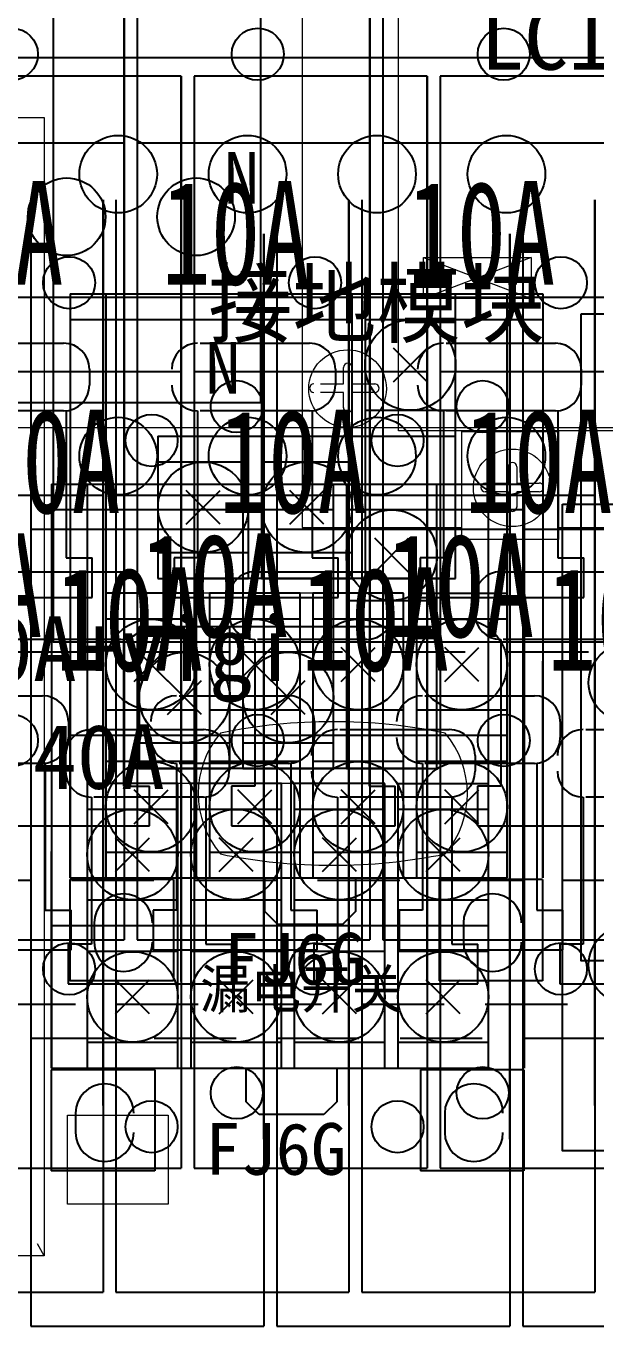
# Model space of a CAD drawing. Extents: x -21176 to 41123, y 80777 to 162275.
# Drawn here: x -17962.5 to -17918.4, y 81952.5 to 82053.1 of the extents above; entities that cross this region are included whole.
import ezdxf

# ---------------------------------------------------------------- set-up
doc = ezdxf.new("R2010")
doc.units = 0
doc.header["$MEASUREMENT"] = 0
doc.linetypes.add('HIDDEN', pattern=[9.525, 6.35, -3.175])
for name, color, linetype in [('DIM', 1, 'Continuous'), ('TEXT', 2, 'Continuous'), ('Z_OM_OUTLINE', 7, 'Continuous'), ('外形線', 7, 'Continuous')]:
    doc.layers.add(name, color=color, linetype=linetype)
doc.layers.add('標注', color=95, linetype='Continuous', lineweight=13)
doc.styles.add('ST', font='', dxfattribs={"width": 0.8, "height": 300})
doc.styles.get('ST').set_extended_font_data('SimSun')

msp = doc.modelspace()

# ---------------------------------------------------------------- linework, layer by layer
at = {"linetype": 'Continuous'}
for p, q in [((-17954.881, 81996.936), (-17954.881, 82066.936)), ((-17935.881, 81996.936), (-17935.881, 82066.936)), ((-17950.46, 81979.272), (-17950.46, 82049.272)), ((-17931.46, 81979.272), (-17931.46, 82049.272)), ((-17956.506, 81969.691), (-17956.506, 82039.691)), ((-17937.506, 81969.691), (-17937.506, 82039.691)), ((-17918.506, 81969.691), (-17918.506, 82039.691)), ((-17944.083, 81967.078), (-17944.083, 82037.078)), ((-17925.083, 81967.078), (-17925.083, 82037.078)), ((-17959.038, 82032.433), (-17959.038, 81987.285)), ((-17960.479, 82017.731), (-17960.479, 81972.583))]:
    msp.add_line(p, q, dxfattribs=at)
for p, q in [((-17954.881, 82066.936), (-17954.881, 82046.936)), ((-17935.881, 82066.936), (-17935.881, 82046.936)), ((-17950.46, 82049.272), (-17950.46, 82029.272)), ((-17931.46, 82049.272), (-17931.46, 82029.272)), ((-17954.881, 82039.436), (-17954.881, 82046.436)), ((-17954.881, 82039.436), (-17954.881, 82046.436)), ((-17935.881, 82039.436), (-17935.881, 82046.436)), ((-17935.881, 82039.436), (-17935.881, 82046.436)), ((-17956.506, 82039.691), (-17956.506, 82019.691)), ((-17937.506, 82039.691), (-17937.506, 82019.691)), ((-17918.506, 82039.691), (-17918.506, 82019.691)), ((-17944.083, 82037.078), (-17944.083, 82017.078)), ((-17925.083, 82037.078), (-17925.083, 82017.078)), ((-17959.038, 82032.433), (-17959.038, 81987.285)), ((-17959.038, 82032.433), (-17959.038, 81987.285)), ((-17959.038, 82032.433), (-17959.038, 81987.285)), ((-17922.538, 82032.433), (-17922.538, 81987.285)), ((-17922.538, 82032.433), (-17922.538, 81987.285)), ((-17950.46, 82021.772), (-17950.46, 82028.772)), ((-17950.46, 82021.772), (-17950.46, 82028.772)), ((-17931.46, 82021.772), (-17931.46, 82028.772)), ((-17931.46, 82021.772), (-17931.46, 82028.772)), ((-17956.506, 82012.191), (-17956.506, 82019.191)), ((-17956.506, 82012.191), (-17956.506, 82019.191)), ((-17937.506, 82012.191), (-17937.506, 82019.191)), ((-17937.506, 82012.191), (-17937.506, 82019.191)), ((-17918.506, 82012.191), (-17918.506, 82019.191)), ((-17918.506, 82012.191), (-17918.506, 82019.191)), ((-17960.479, 82017.731), (-17960.479, 81972.583)), ((-17960.479, 82017.731), (-17960.479, 81972.583)), ((-17960.479, 82017.731), (-17960.479, 81972.583)), ((-17923.979, 82017.731), (-17923.979, 81972.583)), ((-17923.979, 82017.731), (-17923.979, 81972.583)), ((-17944.083, 82009.578), (-17944.083, 82016.578)), ((-17944.083, 82009.578), (-17944.083, 82016.578)), ((-17925.083, 82009.578), (-17925.083, 82016.578)), ((-17925.083, 82009.578), (-17925.083, 82016.578)), ((-17951.006, 82012.029), (-17951.006, 82008.965)), ((-17932.006, 82012.029), (-17932.006, 82008.965)), ((-17970.006, 82008.965), (-17957.348, 82008.965)), ((-17951.006, 82008.965), (-17938.348, 82008.965)), ((-17932.006, 82008.965), (-17919.348, 82008.965)), ((-17959.038, 82004.035), (-17959.038, 81997.035)), ((-17959.038, 81987.285), (-17959.038, 82004.035)), ((-17959.038, 81987.285), (-17959.038, 82004.035)), ((-17954.881, 82004.436), (-17954.881, 81997.436)), ((-17935.881, 82004.436), (-17935.881, 81997.436)), ((-17922.538, 81987.285), (-17922.538, 82004.035)), ((-17922.538, 81987.285), (-17922.538, 82004.035)), ((-17954.881, 81997.436), (-17954.881, 81982.5)), ((-17935.881, 81997.436), (-17935.881, 81982.5)), ((-17946.585, 81994.366), (-17946.585, 81991.301)), ((-17927.585, 81994.366), (-17927.585, 81991.301)), ((-17965.585, 81991.301), (-17952.928, 81991.301)), ((-17946.585, 81991.301), (-17933.928, 81991.301)), ((-17927.585, 81991.301), (-17914.928, 81991.301)), ((-17960.479, 81989.333), (-17960.479, 81982.333)), ((-17960.479, 81972.583), (-17960.479, 81989.333)), ((-17960.479, 81972.583), (-17960.479, 81989.333)), ((-17923.979, 81972.583), (-17923.979, 81989.333)), ((-17923.979, 81972.583), (-17923.979, 81989.333)), ((-17950.46, 81986.772), (-17950.46, 81979.772)), ((-17931.46, 81986.772), (-17931.46, 81979.772)), ((-17952.631, 81984.784), (-17952.631, 81981.72)), ((-17933.631, 81984.784), (-17933.631, 81981.72)), ((-17971.631, 81981.72), (-17958.973, 81981.72)), ((-17959.208, 81982.171), (-17959.208, 81979.107)), ((-17952.631, 81981.72), (-17939.973, 81981.72)), ((-17940.208, 81982.171), (-17940.208, 81979.107)), ((-17933.631, 81981.72), (-17920.973, 81981.72)), ((-17921.208, 81982.171), (-17921.208, 81979.107)), ((-17950.46, 81979.772), (-17950.46, 81964.837)), ((-17931.46, 81979.772), (-17931.46, 81964.837)), ((-17959.208, 81979.107), (-17946.55, 81979.107)), ((-17940.208, 81979.107), (-17927.55, 81979.107)), ((-17921.208, 81979.107), (-17908.55, 81979.107)), ((-17956.506, 81977.191), (-17956.506, 81970.191)), ((-17937.506, 81977.191), (-17937.506, 81970.191)), ((-17918.506, 81977.191), (-17918.506, 81970.191)), ((-17944.083, 81974.578), (-17944.083, 81967.578)), ((-17925.083, 81974.578), (-17925.083, 81967.578)), ((-17956.506, 81970.191), (-17956.506, 81955.256)), ((-17937.506, 81970.191), (-17937.506, 81955.256)), ((-17918.506, 81970.191), (-17918.506, 81955.256)), ((-17944.083, 81967.578), (-17944.083, 81952.642)), ((-17925.083, 81967.578), (-17925.083, 81952.642))]:
    msp.add_line(p, q)
at = {"color": 0, "linetype": 'Continuous'}
for p, q in [((-17954.881, 82066.936), (-17954.881, 81996.936)), ((-17953.881, 82066.936), (-17953.881, 81982.5)), ((-17935.881, 82066.936), (-17935.881, 81996.936)), ((-17934.881, 82066.936), (-17934.881, 81982.5)), ((-17950.46, 82049.272), (-17968.46, 82049.272)), ((-17950.46, 82036.272), (-17950.46, 82049.272)), ((-17950.46, 82036.272), (-17950.46, 82049.272)), ((-17950.46, 82049.272), (-17950.46, 81979.272)), ((-17949.46, 82049.272), (-17949.46, 81964.837)), ((-17931.46, 82049.272), (-17949.46, 82049.272)), ((-17931.46, 82036.272), (-17931.46, 82049.272)), ((-17931.46, 82036.272), (-17931.46, 82049.272)), ((-17931.46, 82049.272), (-17931.46, 81979.272)), ((-17930.46, 82049.272), (-17930.46, 81964.837)), ((-17912.46, 82049.272), (-17930.46, 82049.272)), ((-17972.881, 82044.108), (-17954.881, 82044.108)), ((-17953.881, 82044.108), (-17935.881, 82044.108)), ((-17934.881, 82044.108), (-17916.881, 82044.108)), ((-17956.506, 82026.691), (-17956.506, 82039.691)), ((-17956.506, 82026.691), (-17956.506, 82039.691)), ((-17956.506, 82039.691), (-17956.506, 81969.691)), ((-17955.506, 82039.691), (-17955.506, 81955.256)), ((-17937.506, 82026.691), (-17937.506, 82039.691)), ((-17937.506, 82026.691), (-17937.506, 82039.691)), ((-17937.506, 82039.691), (-17937.506, 81969.691)), ((-17936.506, 82039.691), (-17936.506, 81955.256)), ((-17918.506, 82026.691), (-17918.506, 82039.691)), ((-17918.506, 82026.691), (-17918.506, 82039.691)), ((-17918.506, 82039.691), (-17918.506, 81969.691)), ((-17962.083, 82037.078), (-17962.083, 81952.642)), ((-17944.083, 82024.078), (-17944.083, 82037.078)), ((-17944.083, 82024.078), (-17944.083, 82037.078)), ((-17944.083, 82037.078), (-17944.083, 81967.078)), ((-17943.083, 82037.078), (-17943.083, 81952.642)), ((-17925.083, 82024.078), (-17925.083, 82037.078)), ((-17925.083, 82024.078), (-17925.083, 82037.078)), ((-17925.083, 82037.078), (-17925.083, 81967.078)), ((-17924.083, 82037.078), (-17924.083, 81952.642)), ((-17968.46, 82026.445), (-17950.46, 82026.445)), ((-17949.46, 82026.445), (-17931.46, 82026.445)), ((-17930.46, 82026.445), (-17912.46, 82026.445)), ((-17974.506, 82016.863), (-17956.506, 82016.863)), ((-17955.506, 82016.863), (-17937.506, 82016.863)), ((-17936.506, 82016.863), (-17918.506, 82016.863)), ((-17962.083, 82014.25), (-17944.083, 82014.25)), ((-17943.083, 82014.25), (-17925.083, 82014.25)), ((-17924.083, 82014.25), (-17906.083, 82014.25)), ((-17972.881, 81982.5), (-17954.881, 81982.5)), ((-17953.881, 81982.5), (-17935.881, 81982.5)), ((-17934.881, 81982.5), (-17916.881, 81982.5)), ((-17968.46, 81964.837), (-17950.46, 81964.837)), ((-17949.46, 81964.837), (-17931.46, 81964.837)), ((-17930.46, 81964.837), (-17912.46, 81964.837)), ((-17974.506, 81955.256), (-17956.506, 81955.256)), ((-17955.506, 81955.256), (-17937.506, 81955.256)), ((-17936.506, 81955.256), (-17918.506, 81955.256)), ((-17962.083, 81952.642), (-17944.083, 81952.642)), ((-17943.083, 81952.642), (-17925.083, 81952.642)), ((-17924.083, 81952.642), (-17906.083, 81952.642))]:
    msp.add_line(p, q, dxfattribs=at)
at = {"color": 0, "lineweight": -2}
for p, q in [((-17867.35, 82050.679), (-18014.35, 82050.679)), ((-17271.046, 82032.147), (-18201.046, 82032.147)), ((-17959.038, 82032.433), (-17922.538, 82032.433)), ((-17960.479, 82017.731), (-17923.979, 82017.731)), ((-17932.288, 82009.285), (-17925.288, 82009.285)), ((-17933.729, 81994.583), (-17926.729, 81994.583))]:
    msp.add_line(p, q, dxfattribs=at)
at = {"lineweight": 0}
for p, q in [((-17961.045, 82046.069), (-17961.045, 82002.069)), ((-17931.739, 82035.234), (-17923.435, 82032.074)), ((-17923.435, 82035.234), (-17931.739, 82032.074)), ((-17961.045, 81958.069), (-17961.579, 81958.996))]:
    msp.add_line(p, q, dxfattribs=at)
at = {"color": 0}
for p, q in [((-17968.006, 82028.613), (-17959.554, 82028.613)), ((-17949.006, 82028.613), (-17940.554, 82028.613)), ((-17930.006, 82028.613), (-17921.554, 82028.613)), ((-17957.554, 82026.613), (-17957.554, 82025.385)), ((-17938.554, 82026.613), (-17938.554, 82025.385)), ((-17919.554, 82026.613), (-17919.554, 82025.385)), ((-17959.554, 82023.385), (-17968.006, 82023.385)), ((-17959.359, 82023.385), (-17959.359, 82012.029)), ((-17949.201, 82023.385), (-17949.201, 82012.029)), ((-17940.554, 82023.385), (-17949.006, 82023.385)), ((-17940.359, 82023.385), (-17940.359, 82012.029)), ((-17930.201, 82023.385), (-17930.201, 82012.029)), ((-17921.554, 82023.385), (-17930.006, 82023.385)), ((-17921.359, 82023.385), (-17921.359, 82012.029)), ((-17959.359, 82012.029), (-17957.348, 82012.029)), ((-17949.201, 82012.029), (-17951.006, 82012.029)), ((-17940.359, 82012.029), (-17938.348, 82012.029)), ((-17930.201, 82012.029), (-17932.006, 82012.029)), ((-17921.359, 82012.029), (-17919.348, 82012.029)), ((-17963.585, 82010.949), (-17955.134, 82010.949)), ((-17944.585, 82010.949), (-17936.134, 82010.949)), ((-17925.585, 82010.949), (-17917.134, 82010.949)), ((-17953.134, 82008.949), (-17953.134, 82007.722)), ((-17934.134, 82008.949), (-17934.134, 82007.722)), ((-17955.134, 82005.722), (-17963.585, 82005.722)), ((-17954.939, 82005.722), (-17954.939, 81994.366)), ((-17944.781, 82005.722), (-17944.781, 81994.366)), ((-17936.134, 82005.722), (-17944.585, 82005.722)), ((-17935.939, 82005.722), (-17935.939, 81994.366)), ((-17925.781, 82005.722), (-17925.781, 81994.366)), ((-17917.134, 82005.722), (-17925.585, 82005.722)), ((-17969.631, 82001.368), (-17961.18, 82001.368)), ((-17950.631, 82001.368), (-17942.18, 82001.368)), ((-17931.631, 82001.368), (-17923.18, 82001.368)), ((-17959.18, 81999.368), (-17959.18, 81998.14)), ((-17957.208, 81998.755), (-17948.757, 81998.755)), ((-17940.18, 81999.368), (-17940.18, 81998.14)), ((-17938.208, 81998.755), (-17929.757, 81998.755)), ((-17921.18, 81999.368), (-17921.18, 81998.14)), ((-17919.208, 81998.755), (-17910.757, 81998.755)), ((-17946.757, 81996.755), (-17946.757, 81995.527)), ((-17927.757, 81996.755), (-17927.757, 81995.527)), ((-17961.18, 81996.14), (-17969.631, 81996.14)), ((-17960.984, 81996.14), (-17960.984, 81984.784)), ((-17950.826, 81996.14), (-17950.826, 81984.784)), ((-17942.18, 81996.14), (-17950.631, 81996.14)), ((-17941.984, 81996.14), (-17941.984, 81984.784)), ((-17931.826, 81996.14), (-17931.826, 81984.784)), ((-17923.18, 81996.14), (-17931.631, 81996.14)), ((-17922.984, 81996.14), (-17922.984, 81984.784)), ((-17954.939, 81994.366), (-17952.928, 81994.366)), ((-17944.781, 81994.366), (-17946.585, 81994.366)), ((-17935.939, 81994.366), (-17933.928, 81994.366)), ((-17925.781, 81994.366), (-17927.585, 81994.366)), ((-17957.403, 81993.527), (-17957.403, 81982.171)), ((-17948.757, 81993.527), (-17957.208, 81993.527)), ((-17948.561, 81993.527), (-17948.561, 81982.171)), ((-17938.403, 81993.527), (-17938.403, 81982.171)), ((-17929.757, 81993.527), (-17938.208, 81993.527)), ((-17929.561, 81993.527), (-17929.561, 81982.171)), ((-17919.403, 81993.527), (-17919.403, 81982.171)), ((-17910.757, 81993.527), (-17919.208, 81993.527)), ((-17960.984, 81984.784), (-17958.973, 81984.784)), ((-17950.826, 81984.784), (-17952.631, 81984.784)), ((-17941.984, 81984.784), (-17939.973, 81984.784)), ((-17931.826, 81984.784), (-17933.631, 81984.784)), ((-17922.984, 81984.784), (-17920.973, 81984.784)), ((-17957.403, 81982.171), (-17959.208, 81982.171)), ((-17948.561, 81982.171), (-17946.55, 81982.171)), ((-17938.403, 81982.171), (-17940.208, 81982.171)), ((-17929.561, 81982.171), (-17927.55, 81982.171)), ((-17919.403, 81982.171), (-17921.208, 81982.171))]:
    msp.add_line(p, q, dxfattribs=at)
at = {"color": 7, "linetype": 'Continuous'}
for p, q in [((-17930.012, 82010.433), (-17951.512, 82010.433)), ((-17931.453, 81995.731), (-17952.953, 81995.731))]:
    msp.add_line(p, q, dxfattribs=at)
at = {"linetype": 'HIDDEN'}
for p, q in [((-17972.881, 82004.763), (-17954.881, 82004.763)), ((-17953.881, 82004.763), (-17935.881, 82004.763)), ((-17934.881, 82004.763), (-17916.881, 82004.763)), ((-17968.46, 81987.099), (-17950.46, 81987.099)), ((-17949.46, 81987.099), (-17931.46, 81987.099)), ((-17930.46, 81987.099), (-17912.46, 81987.099)), ((-17974.506, 81977.518), (-17956.506, 81977.518)), ((-17955.506, 81977.518), (-17937.506, 81977.518)), ((-17936.506, 81977.518), (-17918.506, 81977.518)), ((-17962.083, 81974.905), (-17944.083, 81974.905)), ((-17943.083, 81974.905), (-17925.083, 81974.905)), ((-17924.083, 81974.905), (-17906.083, 81974.905))]:
    msp.add_line(p, q, dxfattribs=at)
at = {"lineweight": 0}
for points in [[(-17931.107, 82084.384), (-17941.121, 82084.384), (-17941.121, 82014.384), (-17928.788, 82014.384)], [(-17937.93, 82025.476), (-17937.93, 82026.739)], [(-17937.262, 82026.739), (-17937.258, 82026.739), (-17937.258, 82025.476)], [(-17939.699, 82025.476), (-17937.93, 82025.476)], [(-17937.258, 82025.476), (-17935.518, 82025.476), (-17935.518, 82025.472)], [(-17937.93, 82024.807), (-17939.699, 82024.808)], [(-17937.926, 82023.621), (-17937.93, 82023.621), (-17937.93, 82024.807)], [(-17935.518, 82024.804), (-17937.258, 82024.806)], [(-17937.258, 82024.806), (-17937.258, 82023.621)], [(-17925.211, 82017.81), (-17925.211, 82019.073)], [(-17924.543, 82019.073), (-17924.539, 82019.073), (-17924.539, 82017.81)], [(-17926.979, 82017.81), (-17925.211, 82017.81)], [(-17925.211, 82017.141), (-17926.979, 82017.142)], [(-17925.207, 82015.955), (-17925.211, 82015.955), (-17925.211, 82017.141)], [(-17924.539, 82017.81), (-17922.799, 82017.81), (-17922.799, 82017.806)], [(-17922.799, 82017.138), (-17924.539, 82017.14)], [(-17924.539, 82017.14), (-17924.539, 82015.955)], [(-17921.318, 82014.384), (-17914.313, 82014.384)]]:
    msp.add_lwpolyline(points, dxfattribs=at)
for points in [[(-17933.677, 82077.212), (-17889.672, 82077.212), (-17889.672, 82021.841), (-17933.677, 82021.841)], [(-17961.045, 82046.069), (-17961.045, 81958.069), (-18060.045, 81958.069), (-18060.045, 82046.069)], [(-17931.739, 82035.234), (-17923.435, 82035.234), (-17923.435, 82032.074), (-17931.739, 82032.074)], [(-17911.56, 82022.116), (-17911.56, 81934.116), (-18010.56, 81934.116), (-18010.56, 82022.116)], [(-17928.788, 82021.806), (-17921.318, 82021.806), (-17921.318, 82013.444), (-17928.788, 82013.444)], [(-17959.249, 81968.937), (-17951.476, 81968.937), (-17951.476, 81962.06), (-17959.249, 81962.06)]]:
    msp.add_lwpolyline(points, close=True, dxfattribs=at)
for points in [[(-18004.328, 82073.999), (-17944.328, 82073.999), (-17944.328, 82023.999), (-18004.328, 82023.999)], [(-17960.346, 82055.498), (-17900.346, 82055.498), (-17900.346, 82005.498), (-17960.346, 82005.498)], [(-17919.553, 82030.884), (-17859.553, 82030.884), (-17859.553, 81980.884), (-17919.553, 81980.884)], [(-17920.995, 82016.182), (-17860.995, 82016.182), (-17860.995, 81966.182), (-17920.995, 81966.182)]]:
    msp.add_lwpolyline(points, close=True)
at = {"color": 0, "linetype": 'Continuous'}
for centre in [(-17963.55, 82050.961), (-17944.55, 82050.961), (-17925.55, 82050.961), (-17959.13, 82033.298), (-17940.13, 82033.298), (-17921.13, 82033.298), (-17946.175, 82023.717), (-17927.175, 82023.717), (-17952.752, 82021.104), (-17933.752, 82021.104), (-17963.55, 81997.91), (-17944.55, 81997.91), (-17925.55, 81997.91), (-17959.13, 81980.246), (-17940.13, 81980.246), (-17921.13, 81980.246), (-17946.175, 81970.665), (-17927.175, 81970.665), (-17952.752, 81968.052), (-17933.752, 81968.052)]:
    msp.add_circle(centre, 2.01, dxfattribs=at)
for centre in [(-17955.337, 82041.689), (-17945.337, 82041.689), (-17935.337, 82041.689), (-17925.337, 82041.689), (-17959.318, 82038.393), (-17949.318, 82038.393), (-17955.337, 82019.891), (-17945.337, 82019.891), (-17935.337, 82019.891), (-17925.337, 82019.891), (-17915.985, 82002.373), (-17915.985, 81980.575)]:
    msp.add_circle(centre, 3)
at = {"lineweight": 0}
for centre in [(-17937.612, 82025.105), (-17924.893, 82017.439)]:
    msp.add_circle(centre, 3, dxfattribs=at)
at = {"color": 0}
for centre, start, end in [((-17959.554, 82026.613), 0, 90), ((-17949.201, 82026.613), 90, 180), ((-17940.554, 82026.613), 0, 90), ((-17930.201, 82026.613), 90, 180), ((-17921.554, 82026.613), 0, 90), ((-17959.554, 82025.385), 270, 0), ((-17949.201, 82025.385), 180, 270), ((-17940.554, 82025.385), 270, 0), ((-17930.201, 82025.385), 180, 270), ((-17921.554, 82025.385), 270, 0), ((-17955.134, 82008.949), 0, 90), ((-17944.781, 82008.949), 90, 180), ((-17936.134, 82008.949), 0, 90), ((-17925.781, 82008.949), 90, 180), ((-17955.134, 82007.722), 270, 0), ((-17944.781, 82007.722), 180, 270), ((-17936.134, 82007.722), 270, 0), ((-17925.781, 82007.722), 180, 270), ((-17961.18, 81999.368), 0, 90), ((-17950.826, 81999.368), 90, 180), ((-17942.18, 81999.368), 0, 90), ((-17931.826, 81999.368), 90, 180), ((-17923.18, 81999.368), 0, 90), ((-17957.403, 81996.755), 90, 180), ((-17948.757, 81996.755), 0, 90), ((-17938.403, 81996.755), 90, 180), ((-17929.757, 81996.755), 0, 90), ((-17919.403, 81996.755), 90, 180), ((-17961.18, 81998.14), 270, 0), ((-17950.826, 81998.14), 180, 270), ((-17942.18, 81998.14), 270, 0), ((-17931.826, 81998.14), 180, 270), ((-17923.18, 81998.14), 270, 0), ((-17957.403, 81995.527), 180, 270), ((-17948.757, 81995.527), 270, 0), ((-17938.403, 81995.527), 180, 270), ((-17929.757, 81995.527), 270, 0), ((-17919.403, 81995.527), 180, 270)]:
    msp.add_arc(centre, 2, start, end, dxfattribs=at)
at = {"lineweight": 0}
for centre, radius, start, end in [((-17937.596, 82026.739), 0.334, 0, 180), ((-17940.208, 82025.155), 0.334, 90, 270), ((-17935.518, 82025.138), 0.334, 269.89106, 90), ((-17937.612, 82025.105), 1.5, 257.76427, 257.93591), ((-17937.592, 82023.621), 0.334, 177.13099, 4.40977), ((-17937.612, 82025.105), 1.5, 283.60485, 283.64369), ((-17924.877, 82019.073), 0.334, 0, 180), ((-17926.979, 82017.476), 0.334, 90, 270), ((-17922.799, 82017.472), 0.334, 269.89106, 90), ((-17924.893, 82017.439), 1.5, 257.76427, 257.93591), ((-17924.873, 82015.955), 0.334, 177.13099, 4.40977), ((-17924.893, 82017.439), 1.5, 283.60485, 283.64369), ((-17938.754, 81955.804), 43.553, 78.49252, 101.50748), ((-17941.908, 81993.807), 7.244, 139.82169, 220.17831), ((-17935.601, 81993.807), 7.244, 319.82169, 40.17831), ((-17938.754, 82031.811), 43.553, 258.49252, 281.50748)]:
    msp.add_arc(centre, radius, start, end, dxfattribs=at)
at = {"layer": 'DIM', "color": 0}
for p, q in [((-17959.038, 82032.433), (-17959.038, 81987.285)), ((-17960.479, 82017.731), (-17960.479, 81972.583))]:
    msp.add_line(p, q, dxfattribs=at)
at = {"layer": 'TEXT', "linetype": 'Continuous'}
for p, q in [((-17954.881, 82066.936), (-17954.881, 81996.936)), ((-17935.881, 82066.936), (-17935.881, 81996.936)), ((-17950.46, 82049.272), (-17950.46, 81979.272)), ((-17931.46, 82049.272), (-17931.46, 81979.272)), ((-17956.506, 82039.691), (-17956.506, 81969.691)), ((-17937.506, 82039.691), (-17937.506, 81969.691)), ((-17918.506, 82039.691), (-17918.506, 81969.691)), ((-17944.083, 82037.078), (-17944.083, 81967.078)), ((-17925.083, 82037.078), (-17925.083, 81967.078)), ((-17959.038, 82032.433), (-17959.038, 81989.035)), ((-17960.479, 82017.731), (-17960.479, 81974.333)), ((-17957.348, 82008.965), (-17957.348, 82012.029)), ((-17938.348, 82008.965), (-17938.348, 82012.029)), ((-17919.348, 82008.965), (-17919.348, 82012.029)), ((-17952.928, 81991.301), (-17952.928, 81994.366)), ((-17933.928, 81991.301), (-17933.928, 81994.366)), ((-17958.973, 81981.72), (-17958.973, 81984.784)), ((-17939.973, 81981.72), (-17939.973, 81984.784)), ((-17920.973, 81981.72), (-17920.973, 81984.784)), ((-17946.55, 81979.107), (-17946.55, 81982.171)), ((-17927.55, 81979.107), (-17927.55, 81982.171))]:
    msp.add_line(p, q, dxfattribs=at)
at = {"layer": 'Z_OM_OUTLINE'}
for p, q in [((-17959.038, 82032.433), (-17959.038, 81987.285)), ((-17956.288, 82032.433), (-17956.288, 81987.285)), ((-17944.262, 82032.433), (-17944.262, 82010.433)), ((-17937.262, 82010.433), (-17937.262, 82032.433)), ((-17936.262, 82032.433), (-17936.262, 82010.433)), ((-17929.262, 82010.433), (-17929.262, 82032.433)), ((-17925.288, 81987.285), (-17925.288, 82032.433)), ((-17922.538, 82032.433), (-17922.538, 81987.285)), ((-17937.262, 82030.433), (-17959.038, 82030.433)), ((-17922.538, 82030.433), (-17936.262, 82030.433)), ((-17931.452, 82025.623), (-17934.073, 82028.244)), ((-17934.073, 82025.623), (-17931.452, 82028.244)), ((-17936.262, 82023.433), (-17929.262, 82023.433)), ((-17952.262, 82021.433), (-17929.262, 82021.433)), ((-17952.262, 82021.433), (-17952.262, 82010.433)), ((-17945.262, 82010.433), (-17945.262, 82021.433)), ((-17945.262, 82019.433), (-17952.262, 82019.433)), ((-17937.262, 82019.433), (-17944.262, 82019.433)), ((-17960.479, 82017.731), (-17960.479, 81972.583)), ((-17957.729, 82017.731), (-17957.729, 81972.583)), ((-17947.452, 82014.623), (-17950.073, 82017.244)), ((-17950.073, 82014.623), (-17947.452, 82017.244)), ((-17945.703, 82017.731), (-17945.703, 81995.731)), ((-17939.452, 82014.623), (-17942.073, 82017.244)), ((-17942.073, 82014.623), (-17939.452, 82017.244)), ((-17938.703, 81995.731), (-17938.703, 82017.731)), ((-17937.703, 82017.731), (-17937.703, 81995.731)), ((-17930.703, 81995.731), (-17930.703, 82017.731)), ((-17926.729, 81972.583), (-17926.729, 82017.731)), ((-17923.979, 82017.731), (-17923.979, 81972.583)), ((-17938.703, 82015.731), (-17960.479, 82015.731)), ((-17923.979, 82015.731), (-17937.703, 82015.731)), ((-17932.893, 82010.921), (-17935.514, 82013.542)), ((-17935.514, 82010.921), (-17932.893, 82013.542)), ((-17952.262, 82012.433), (-17945.262, 82012.433)), ((-17944.262, 82012.433), (-17937.262, 82012.433)), ((-17952.262, 82010.433), (-17945.262, 82010.433)), ((-17944.262, 82010.433), (-17937.262, 82010.433)), ((-17936.262, 82010.433), (-17929.262, 82010.433)), ((-17949.288, 82009.285), (-17956.288, 82009.285)), ((-17949.288, 81987.285), (-17949.288, 82009.285)), ((-17941.288, 82009.285), (-17948.288, 82009.285)), ((-17948.288, 82009.285), (-17948.288, 81987.285)), ((-17941.288, 81987.285), (-17941.288, 82009.285)), ((-17933.288, 82009.285), (-17940.288, 82009.285)), ((-17940.288, 82009.285), (-17940.288, 81987.285)), ((-17933.288, 81987.285), (-17933.288, 82009.285)), ((-17932.288, 82009.285), (-17932.288, 81987.285)), ((-17937.703, 82008.731), (-17930.703, 82008.731)), ((-17949.288, 82007.285), (-17956.288, 82007.285)), ((-17941.288, 82007.285), (-17948.288, 82007.285)), ((-17933.288, 82007.285), (-17940.288, 82007.285)), ((-17925.288, 82007.285), (-17932.288, 82007.285)), ((-17953.703, 82006.731), (-17930.703, 82006.731)), ((-17953.703, 82006.731), (-17953.703, 81995.731)), ((-17946.703, 81995.731), (-17946.703, 82006.731)), ((-17951.477, 82002.474), (-17954.098, 82005.095)), ((-17954.098, 82002.474), (-17951.477, 82005.095)), ((-17943.477, 82002.474), (-17946.098, 82005.095)), ((-17946.098, 82002.474), (-17943.477, 82005.095)), ((-17935.477, 82002.474), (-17938.098, 82005.095)), ((-17938.098, 82002.474), (-17935.477, 82005.095)), ((-17927.477, 82002.474), (-17930.098, 82005.095)), ((-17930.098, 82002.474), (-17927.477, 82005.095)), ((-17946.703, 82004.731), (-17953.703, 82004.731)), ((-17938.703, 82004.731), (-17945.703, 82004.731)), ((-17948.893, 81999.921), (-17951.514, 82002.542)), ((-17951.514, 81999.921), (-17948.893, 82002.542)), ((-17940.893, 81999.921), (-17943.514, 82002.542)), ((-17943.514, 81999.921), (-17940.893, 82002.542)), ((-17956.288, 82000.285), (-17949.288, 82000.285)), ((-17948.288, 82000.285), (-17941.288, 82000.285)), ((-17940.288, 82000.285), (-17933.288, 82000.285)), ((-17932.288, 82000.285), (-17925.288, 82000.285)), ((-17925.288, 81998.285), (-17959.038, 81998.285)), ((-17953.703, 81997.731), (-17946.703, 81997.731)), ((-17945.703, 81997.731), (-17938.703, 81997.731)), ((-17949.288, 81996.285), (-17956.288, 81996.285)), ((-17953.703, 81995.731), (-17946.703, 81995.731)), ((-17941.288, 81996.285), (-17948.288, 81996.285)), ((-17945.703, 81995.731), (-17938.703, 81995.731)), ((-17933.288, 81996.285), (-17940.288, 81996.285)), ((-17937.703, 81995.731), (-17930.703, 81995.731)), ((-17925.288, 81996.285), (-17932.288, 81996.285)), ((-17950.729, 81994.583), (-17957.729, 81994.583)), ((-17951.477, 81991.474), (-17954.098, 81994.095)), ((-17954.098, 81991.474), (-17951.477, 81994.095)), ((-17950.729, 81972.583), (-17950.729, 81994.583)), ((-17942.729, 81994.583), (-17949.729, 81994.583)), ((-17949.729, 81994.583), (-17949.729, 81972.583)), ((-17943.477, 81991.474), (-17946.098, 81994.095)), ((-17946.098, 81991.474), (-17943.477, 81994.095)), ((-17942.729, 81972.583), (-17942.729, 81994.583)), ((-17934.729, 81994.583), (-17941.729, 81994.583)), ((-17941.729, 81994.583), (-17941.729, 81972.583)), ((-17935.477, 81991.474), (-17938.098, 81994.095)), ((-17938.098, 81991.474), (-17935.477, 81994.095)), ((-17934.729, 81972.583), (-17934.729, 81994.583)), ((-17933.729, 81994.583), (-17933.729, 81972.583)), ((-17927.477, 81991.474), (-17930.098, 81994.095)), ((-17930.098, 81991.474), (-17927.477, 81994.095)), ((-17950.729, 81992.583), (-17957.729, 81992.583)), ((-17942.729, 81992.583), (-17949.729, 81992.583)), ((-17934.729, 81992.583), (-17941.729, 81992.583)), ((-17926.729, 81992.583), (-17933.729, 81992.583)), ((-17952.918, 81987.772), (-17955.539, 81990.393)), ((-17955.539, 81987.772), (-17952.918, 81990.393)), ((-17944.918, 81987.772), (-17947.539, 81990.393)), ((-17947.539, 81987.772), (-17944.918, 81990.393)), ((-17936.918, 81987.772), (-17939.539, 81990.393)), ((-17939.539, 81987.772), (-17936.918, 81990.393)), ((-17928.918, 81987.772), (-17931.539, 81990.393)), ((-17931.539, 81987.772), (-17928.918, 81990.393)), ((-17956.288, 81989.285), (-17949.288, 81989.285)), ((-17948.288, 81989.285), (-17941.288, 81989.285)), ((-17940.288, 81989.285), (-17933.288, 81989.285)), ((-17932.288, 81989.285), (-17925.288, 81989.285)), ((-17959.071, 81987.157), (-17959.071, 81979.335)), ((-17951.071, 81987.157), (-17959.071, 81987.157)), ((-17959.038, 81987.285), (-17925.288, 81987.285)), ((-17951.071, 81987.157), (-17951.071, 81979.335)), ((-17944, 81984.685), (-17944, 81987.285)), ((-17937, 81987.285), (-17937, 81984.685)), ((-17930.545, 81987.157), (-17930.545, 81979.335)), ((-17922.545, 81987.157), (-17930.545, 81987.157)), ((-17922.545, 81987.157), (-17922.545, 81979.335)), ((-17957.729, 81985.583), (-17950.729, 81985.583)), ((-17949.729, 81985.583), (-17942.729, 81985.583)), ((-17943, 81983.685), (-17944, 81984.685)), ((-17941.729, 81985.583), (-17934.729, 81985.583)), ((-17937, 81984.685), (-17938, 81983.685)), ((-17933.729, 81985.583), (-17926.729, 81985.583)), ((-17957.189, 81983.805), (-17957.189, 81982.305)), ((-17938, 81983.685), (-17943, 81983.685)), ((-17928.663, 81983.805), (-17928.663, 81982.305)), ((-17926.729, 81983.583), (-17960.479, 81983.583)), ((-17950.729, 81981.583), (-17957.729, 81981.583)), ((-17942.729, 81981.583), (-17949.729, 81981.583)), ((-17934.729, 81981.583), (-17941.729, 81981.583)), ((-17926.729, 81981.583), (-17933.729, 81981.583)), ((-17951.071, 81979.335), (-17959.071, 81979.335)), ((-17952.918, 81976.772), (-17955.539, 81979.393)), ((-17955.539, 81976.772), (-17952.918, 81979.393)), ((-17944.918, 81976.772), (-17947.539, 81979.393)), ((-17947.539, 81976.772), (-17944.918, 81979.393)), ((-17936.918, 81976.772), (-17939.539, 81979.393)), ((-17939.539, 81976.772), (-17936.918, 81979.393)), ((-17928.918, 81976.772), (-17931.539, 81979.393)), ((-17931.539, 81976.772), (-17928.918, 81979.393)), ((-17922.545, 81979.335), (-17930.545, 81979.335)), ((-17957.729, 81974.583), (-17950.729, 81974.583)), ((-17949.729, 81974.583), (-17942.729, 81974.583)), ((-17941.729, 81974.583), (-17934.729, 81974.583)), ((-17933.729, 81974.583), (-17926.729, 81974.583)), ((-17960.479, 81972.583), (-17926.729, 81972.583)), ((-17945.441, 81969.983), (-17945.441, 81972.583)), ((-17938.441, 81972.583), (-17938.441, 81969.983)), ((-17960.512, 81972.455), (-17960.512, 81964.633)), ((-17952.512, 81972.455), (-17960.512, 81972.455)), ((-17952.512, 81972.455), (-17952.512, 81964.633)), ((-17931.986, 81972.455), (-17931.986, 81964.633)), ((-17923.986, 81972.455), (-17931.986, 81972.455)), ((-17923.986, 81972.455), (-17923.986, 81964.633)), ((-17944.441, 81968.983), (-17945.441, 81969.983)), ((-17938.441, 81969.983), (-17939.441, 81968.983)), ((-17958.63, 81969.103), (-17958.63, 81967.603)), ((-17939.441, 81968.983), (-17944.441, 81968.983)), ((-17930.105, 81969.103), (-17930.105, 81967.603)), ((-17952.512, 81964.633), (-17960.512, 81964.633)), ((-17923.986, 81964.633), (-17931.986, 81964.633))]:
    msp.add_line(p, q, dxfattribs=at)
for centre in [(-17932.762, 82026.933), (-17948.762, 82015.933), (-17940.762, 82015.933), (-17934.203, 82012.231), (-17952.788, 82003.785), (-17944.788, 82003.785), (-17936.788, 82003.785), (-17928.788, 82003.785), (-17950.203, 82001.231), (-17942.203, 82001.231), (-17952.788, 81992.785), (-17944.788, 81992.785), (-17936.788, 81992.785), (-17928.788, 81992.785), (-17954.229, 81989.083), (-17946.229, 81989.083), (-17938.229, 81989.083), (-17930.229, 81989.083), (-17954.229, 81978.083), (-17946.229, 81978.083), (-17938.229, 81978.083), (-17930.229, 81978.083)]:
    msp.add_circle(centre, 3.498, dxfattribs=at)
for centre, start, end in [((-17954.939, 81983.805), 0, 180), ((-17926.413, 81983.805), 0, 180), ((-17954.939, 81982.305), 180, 0), ((-17926.413, 81982.305), 180, 0), ((-17956.38, 81969.103), 0, 180), ((-17927.855, 81969.103), 0, 180), ((-17956.38, 81967.603), 180, 0), ((-17927.855, 81967.603), 180, 0)]:
    msp.add_arc(centre, 2.25, start, end, dxfattribs=at)
at = {"layer": '標注', "color": 0}
for p, q in [((-17934.038, 82009.285), (-17955.538, 82009.285)), ((-17935.479, 81994.583), (-17956.979, 81994.583))]:
    msp.add_line(p, q, dxfattribs=at)

# ---------------------------------------------------------------- texts
at = {"lineweight": 0, "attachment_point": 1}
for s, width, insert, char_height in [('LC1D25M7C', 23.42072, (-17927.368, 82054.762), 5), ('漏电开关', 19.33541, (-17949.008, 81980.202), 3)]:
    msp.add_mtext_dynamic_manual_height_columns(s, width=width, gutter_width=1, heights=[0], dxfattribs=dict(at, insert=insert, char_height=char_height))
at = {"char_height": 5, "attachment_point": 1}
for s, insert, width in [('接地模块', (-17948.373, 82034.186), 45.92726), ('iC65N 3P C20A+vigi IC65 ELE 3P 40A 30mA AC', (-18002.749, 82007.495), 64.03936)]:
    msp.add_mtext(s, dxfattribs=dict(at, insert=insert, width=width))
at = {"layer": 'TEXT', "color": 0, "style": 'ST', "width": 0.7}
for p in [(-17970.984, 82033.154), (-17951.984, 82033.154), (-17932.984, 82033.154), (-17966.563, 82015.49), (-17947.563, 82015.49), (-17928.563, 82015.49), (-17972.609, 82005.909), (-17953.609, 82005.909), (-17934.609, 82005.909), (-17960.186, 82003.296), (-17941.186, 82003.296), (-17922.186, 82003.296)]:
    msp.add_text('10A', height=8, dxfattribs=at).set_placement(p)
at = {"layer": '外形線', "color": 0, "linetype": 'ByBlock', "ltscale": 8, "char_height": 4, "attachment_point": 1}
for s, insert in [('{\\C3;N}', (-17947.164, 82043.412)), ('{\\C3;N}', (-17948.605, 82028.71)), ('{\\C3;FJ6G}', (-17947.164, 81983.032)), ('{\\C3;FJ6G}', (-17948.605, 81968.33))]:
    msp.add_mtext(s, dxfattribs=dict(at, insert=insert))

doc.saveas('drawing.dxf')
